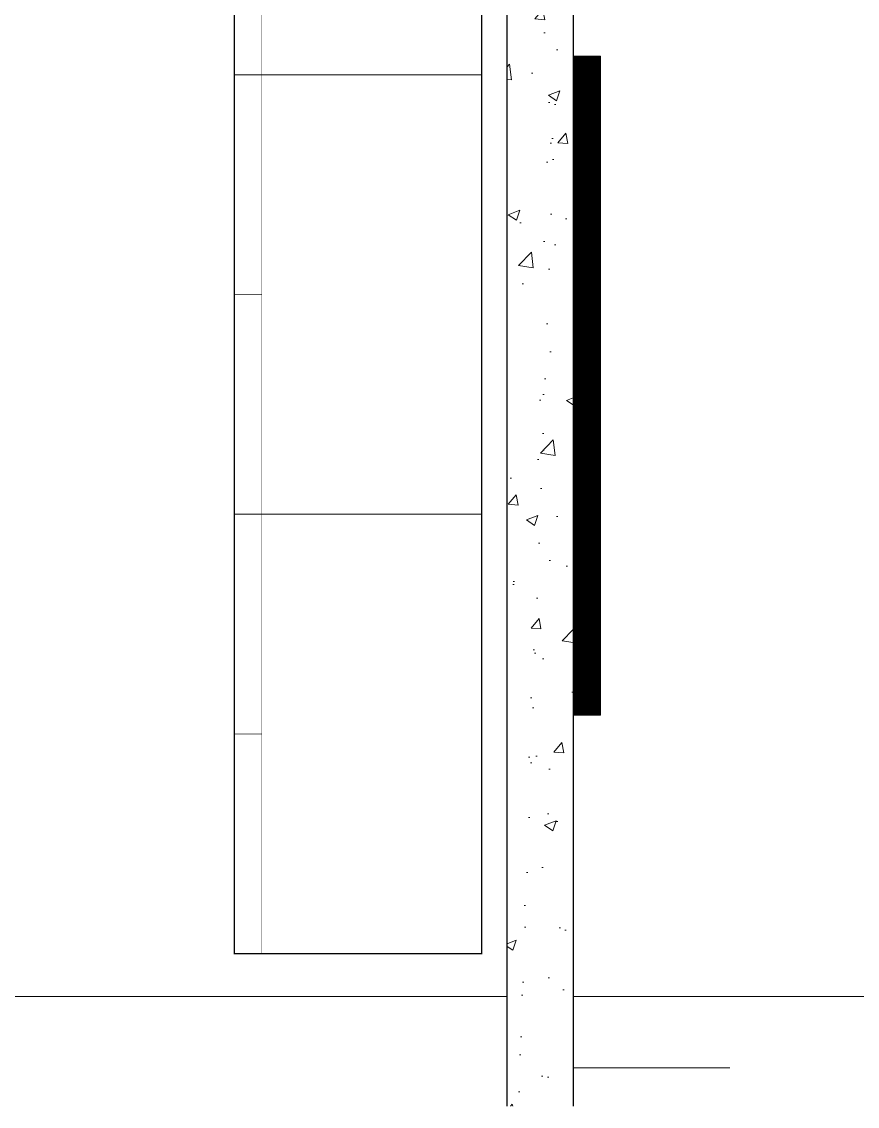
# Model space of a CAD drawing. Header units: millimetres. Extents: x -13407 to 95998, y -2611 to 109495.
# Drawn here: x 57662 to 59182, y 100 to 2075 of the extents above; entities that cross this region are included whole.
import ezdxf

# ---------------------------------------------------------------- set-up
doc = ezdxf.new("R2010")
doc.units = ezdxf.units.MM
for name, color, linetype, lineweight in [('АР_Перегородки газоблок', 165, 'Continuous', 30), ('АР_Перегородки газоблок_Штрих', 165, 'Continuous', 5), ('АР_Подоконники', 163, 'Continuous', 9), ('ТХ_мебель передв', 250, 'Continuous', 13)]:
    doc.layers.add(name, color=color, linetype=linetype, lineweight=lineweight)

# ---------------------------------------------------------------- blocks, each defined once
blk = doc.blocks.new('A$C3da1b1ea')
at = {"color": 253, "lineweight": 0}
blk.add_lwpolyline([(0, 0), (50, 0), (50, -1200), (0, -1200), (0, 0)], dxfattribs=at)
blk = doc.blocks.new('У053')
at = {"layer": 'ТХ_мебель передв', "color": 253, "ltscale": 100}
for points, const_width in [([(53513, 44340.5), (53513, 43540.5), (53063, 43540.5), (53063, 44340.5)], 2), ([(53063, 44340.5), (53063, 43540.5), (53113, 43540.5), (53113, 44340.5)], 1)]:
    blk.add_lwpolyline(points, close=True, dxfattribs=dict(at, const_width=const_width))
at = {"layer": 'ТХ_мебель передв', "color": 253, "ltscale": 100, "const_width": 1}
blk.add_lwpolyline([(53113, 43940.5), (53063, 43940.5)], dxfattribs=at)
blk = doc.blocks.new('У051-2')
at = {"layer": 'ТХ_мебель передв', "color": 253, "ltscale": 100}
for points, const_width in [([(73549.5, 44725), (74349.5, 44725), (74349.5, 44275), (73549.5, 44275)], 2), ([(73549.5, 44275), (74349.5, 44275), (74349.5, 44325), (73549.5, 44325)], 1)]:
    blk.add_lwpolyline(points, close=True, dxfattribs=dict(at, const_width=const_width))
at = {"layer": 'ТХ_мебель передв', "color": 253, "ltscale": 100, "const_width": 1}
blk.add_lwpolyline([(73949.5, 44325), (73949.5, 44275)], dxfattribs=at)

msp = doc.modelspace()

# ---------------------------------------------------------------- hatches: boundary and pattern name
at = {"layer": 'АР_Перегородки газоблок_Штрих', "ltscale": 100}
h = msp.add_hatch(dxfattribs=at)
h.set_pattern_fill('AR-CONC', color=253, scale=30)
h.set_pattern_definition([(50, (-58072.46, -55205.68), (215.17805, -18.82564), [22.5, -247.5]), (355, (-58072.46, -55205.68), (-41.6254, 225.65764), [18, -198]), (100.45144, (-58054.53, -55207.25), (173.55265, 206.832), [19.12206, -210.34263]), (46.1842, (-58072.46, -55145.68), (320.1724, -49.6558), [33.75, -371.25]), (96.63564, (-58045.78, -55149.82), (280.3986, 292.2356), [28.6831, -315.5141]), (351.18416, (-58072.46, -55145.68), (280.3986, 292.2356), [27, -297]), (21, (-58042.46, -55160.68), (179.07212, -120.78567), [22.5, -247.5]), (326, (-58042.46, -55160.68), (72.9946, 217.545), [18, -198]), (71.45144, (-58027.54, -55170.75), (252.0667, 96.75935), [19.12206, -210.34263]), (37.5, (-58072.46, -55205.68), (3.647957, 99.868156), [0, -195.6, 0, -201, 0, -198.75]), (7.5, (-58072.46, -55205.68), (78.92086, 118.32351), [0, -114.6, 0, -191.1, 0, -75.75]), (327.5, (-58139.36, -55205.68), (160.14673, -6.76646), [0, -75, 0, -234, 0, -310.5]), (317.5, (-58169.36, -55205.68), (174.95585, 30.0315), [0, -97.5, 0, -155.4, 0, -220.5])])
h.paths.add_polyline_path([(58545, 5060.2), (58545, 100), (58665, 100), (58665, 5060.2)])

# ---------------------------------------------------------------- linework, layer by layer
at = {"layer": 'АР_Перегородки газоблок', "color": 253, "ltscale": 100}
for points in [[(58545, 100), (58545, 5060.2)], [(58665, 5060.2), (58665, 100)]]:
    msp.add_lwpolyline(points, dxfattribs=at)
at = {"layer": 'АР_Подоконники', "color": 253, "ltscale": 100}
for p, q in [((55815, 300), (58545, 300)), ((58665, 300), (68115, 300))]:
    msp.add_line(p, q, dxfattribs=at)
at = {"layer": 'ТХ_мебель передв', "color": 253, "ltscale": 100}
msp.add_line((58950, 170), (58665, 170), dxfattribs=at)
at = {"layer": 'ТХ_мебель передв', "color": 253, "const_width": 50}
msp.add_lwpolyline([(58690, 2012.4), (58690, 812.4)], dxfattribs=at)

# ---------------------------------------------------------------- block references
at = {"layer": 'ТХ_мебель передв', "color": 253, "rotation": 270}
msp.add_blockref('У051-2', (13773.5, 76327.5), dxfattribs=at)
at = {"layer": 'ТХ_мебель передв', "color": 253, "lineweight": 0}
msp.add_blockref('A$C3da1b1ea', (58665, 2012.4), dxfattribs=at)
at = {"layer": 'ТХ_мебель передв', "color": 253}
for p in [(4985.5, -42362.5), (4985.5, -43162.5)]:
    msp.add_blockref('У053', p, dxfattribs=at)

doc.saveas('drawing.dxf')
